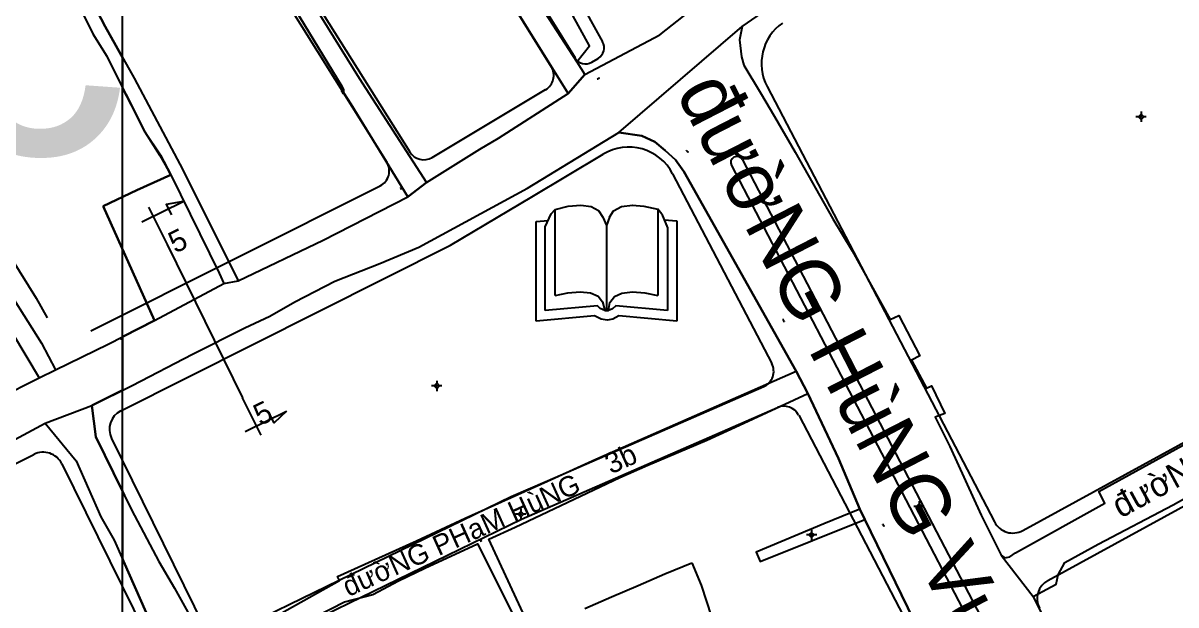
# Model space of a CAD drawing. Extents: x 548357 to 553070, y 1834500 to 1842500.
# Drawn here: x 551476 to 551754.7, y 1839059.6 to 1839200.3 of the extents above; entities that cross this region are included whole.
import ezdxf

# ---------------------------------------------------------------- set-up
doc = ezdxf.new("R2010")
doc.units = 0
for name, color, linetype in [('Level 10', 7, 'Continuous'), ('Level 11', 7, 'Continuous'), ('Level 13', 7, 'Continuous'), ('Level 20', 7, 'Continuous'), ('Level 24', 7, 'Continuous'), ('Level 30', 7, 'Continuous'), ('Level 4', 7, 'Continuous'), ('Level 52', 7, 'Continuous'), ('Level 55', 7, 'Continuous'), ('Level 61', 7, 'Continuous'), ('Level 7', 7, 'Continuous')]:
    doc.layers.add(name, color=color, linetype=linetype)

# ---------------------------------------------------------------- blocks, each defined once
blk = doc.blocks.new('LAIDIE')
at = {"layer": 'Level 24'}
for p, q in [((0, 0), (0.3, 0)), ((0, 0), (0, 0)), ((0.217, 0.029), (0.3, 0)), ((0.217, -0.029), (0.3, 0))]:
    blk.add_line(p, q, dxfattribs=at)
blk.add_circle((0, 0), 0.04, dxfattribs=at)

msp = doc.modelspace()

# ---------------------------------------------------------------- linework, layer by layer
at = {"layer": 'Level 10'}
for p, q in [((551619.98, 1839173.88), (551649.8, 1839199.45)), ((551609.81, 1839190.93), (551611.79, 1839187.85)), ((551607.77, 1839183.28), (551611.79, 1839187.85)), ((551568.97, 1839158.28), (551573.55, 1839161.78)), ((551524.56, 1839137.32), (551527.98, 1839137.95)), ((551479.91, 1839114.49), (551483.86, 1839116.42)), ((551662.89, 1839116.1), (551665.68, 1839110.76)), ((551481.32, 1839103.57), (551492.64, 1839107.86)), ((551678.26, 1839082.81), (551679.45, 1839080.28)), ((551712.41, 1839071.62), (551720.16, 1839061.67))]:
    msp.add_line(p, q, dxfattribs=at)
for points in [[(551609.81, 1839190.93), (551612.87, 1839194.81), (551579.77, 1839255.14), (551559.93, 1839289.66), (551538.87, 1839328.94), (551518.25, 1839366.66), (551514.39, 1839369.68)], [(551514.95, 1839348.63), (551516.43, 1839344.78), (551520.37, 1839335.21), (551526.32, 1839322.2), (551534.7, 1839303.46), (551541.23, 1839290.93), (551547.44, 1839279.47), (551557.1, 1839264.09), (551569.98, 1839244.08), (551576.01, 1839234.97), (551579.25, 1839229.71), (551588.69, 1839214.01), (551607.77, 1839183.28)], [(551520.3, 1839347.03), (551523.82, 1839338.54), (551530.1, 1839322.89), (551536.17, 1839309.76), (551550.25, 1839283.31), (551558.55, 1839270.87), (551561.78, 1839265.11), (551566.15, 1839258.42), (551579.4, 1839237.67), (551583.48, 1839231.72), (551586.56, 1839226.63), (551594.41, 1839214.45), (551598.21, 1839208.91), (551609.81, 1839190.93)], [(551467.49, 1839333.56), (551467.14, 1839332.3), (551467.08, 1839330.87), (551476.15, 1839316.5), (551491.71, 1839290.9), (551507.1, 1839266.28), (551514.12, 1839254.39), (551520.75, 1839244.37), (551523.79, 1839239.69), (551527.31, 1839234.91), (551529.96, 1839230.36), (551543.41, 1839209.37), (551557.24, 1839186.96), (551573.55, 1839161.78)], [(551344.61, 1839305.69), (551347.07, 1839304.57), (551349.72, 1839303.43), (551363.29, 1839295.87), (551370.25, 1839283.09), (551377.49, 1839273.37), (551381.78, 1839267.82), (551386.24, 1839262.18), (551396.27, 1839249.84), (551408.43, 1839233.16), (551417.73, 1839220.11), (551426.05, 1839206.76), (551429.8, 1839201.1), (551440.36, 1839185.46), (551451.36, 1839169.37), (551454.71, 1839164.2), (551464.05, 1839148.66), (551469.49, 1839140.18), (551480.42, 1839122.9), (551483.86, 1839116.42)], [(551482.45, 1839298.41), (551464.08, 1839289.14), (551461.99, 1839288.05), (551453.15, 1839282.69), (551444.13, 1839277.09), (551447.85, 1839271.54), (551452.05, 1839265.69), (551455.03, 1839261.72), (551459.11, 1839256.03), (551462.47, 1839251.25), (551466.14, 1839246.23), (551469.64, 1839241.23), (551483.85, 1839219.5), (551487.72, 1839215.07), (551489.34, 1839212.06), (551495.82, 1839199.44), (551502.85, 1839186.94), (551514.61, 1839164.79), (551527.98, 1839137.95)], [(551649.8, 1839199.45), (551672.62, 1839215.25), (551681.53, 1839221.49), (551681.61, 1839221.25), (551696.1, 1839230.12), (551700.57, 1839232.44), (551699.51, 1839234.23), (551703.8, 1839236.99), (551703.58, 1839237.35), (551714.13, 1839244.86), (551718.94, 1839248.34), (551743.81, 1839266.81), (551765.44, 1839288.06), (551767.6, 1839289.16), (551769.73, 1839289.58)], [(551475.11, 1839227.18), (551479.49, 1839220.49), (551482.81, 1839215.46), (551485.67, 1839210.82), (551485.77, 1839210.66), (551487.78, 1839207.19), (551487.84, 1839207.09), (551490.4, 1839202.65), (551492.89, 1839197.7), (551496.22, 1839192.3), (551499.36, 1839185.93), (551502.18, 1839180.41), (551505.4, 1839173.99), (551509.04, 1839168.28), (551511.72, 1839163.57), (551523.39, 1839139.85), (551524.56, 1839137.32)], [(551611.79, 1839187.85), (551629.93, 1839197.47), (551642.87, 1839207.8), (551660.38, 1839220.23)], [(551536.14, 1839212.95), (551553.01, 1839185.05), (551553.44, 1839184.26), (551553.47, 1839183.5), (551555.21, 1839180.77), (551568.97, 1839158.28)], [(551649.8, 1839199.45), (551649.19, 1839196.26), (551649.61, 1839192.17), (551650.22, 1839190.16), (551654.27, 1839183.44), (551657.65, 1839177.71), (551662.61, 1839169.11), (551671.72, 1839152.97), (551676.37, 1839145.2), (551685.62, 1839128.61), (551687.68, 1839129.59), (551692.79, 1839119.88), (551690.75, 1839118.82), (551694.33, 1839112), (551695.59, 1839112.6), (551698.77, 1839105.93), (551696.45, 1839105.01), (551699.99, 1839097.89), (551707.62, 1839081.33), (551712.41, 1839071.62)], [(551435.93, 1839184.74), (551440.51, 1839178.18), (551450.5, 1839163.28), (551457.84, 1839151.21), (551467.52, 1839135.01), (551470.15, 1839130.73), (551479.91, 1839114.49)], [(551573.55, 1839161.78), (551586.39, 1839169.79), (551590.95, 1839172.47), (551607.77, 1839183.28)], [(551492.64, 1839107.86), (551502.4, 1839112.71), (551516.96, 1839120.26), (551529.59, 1839126.58), (551535.62, 1839129.44), (551541.72, 1839132.94), (551551.37, 1839137.9), (551562.2, 1839142.15), (551571.64, 1839146.11), (551597.94, 1839160.4), (551619.98, 1839173.88)], [(551619.98, 1839173.88), (551625.59, 1839173.01), (551628.69, 1839171.57), (551631.2, 1839169.5), (551633.67, 1839167.2), (551635.73, 1839164.39), (551662.89, 1839116.1)], [(551527.98, 1839137.95), (551548.53, 1839147.85), (551568.97, 1839158.28)], [(551712.41, 1839071.62), (551713.28, 1839071.04), (551714.49, 1839071.25), (551715.92, 1839072.24), (551737.47, 1839084.23), (551736, 1839087.03), (551801.71, 1839123.17), (551831, 1839139.82), (551831.43, 1839139.19), (551839.1, 1839143.27), (551841.87, 1839144.67), (551844.46, 1839146.68), (551845.85, 1839148.14), (551846.24, 1839150.26)], [(551720.16, 1839061.67), (551725.69, 1839064.61), (551726.21, 1839066.86), (551727.83, 1839069.88), (551735.89, 1839074.32), (551753.98, 1839083.84), (551778.38, 1839097.48), (551777.83, 1839098.68), (551792.74, 1839105.13), (551792.2, 1839106.25), (551798.13, 1839108.8), (551798.33, 1839108.33), (551803.36, 1839110.88), (551803, 1839111.7), (551808.21, 1839114.57), (551810.48, 1839111.34), (551830.84, 1839122.84), (551827.88, 1839128.08), (551841.32, 1839136.91), (551844.95, 1839139.1), (551847.47, 1839140.52), (551849.69, 1839140.97), (551851.84, 1839140.36), (551853.45, 1839139.49)], [(551483.86, 1839116.42), (551496.59, 1839122.65), (551507.79, 1839128.39), (551524.56, 1839137.32)], [(551450.93, 1839099.62), (551459.96, 1839104.51), (551479.91, 1839114.49)], [(551520.9, 1839048.97), (551521.29, 1839048.58), (551521.83, 1839048.46), (551523.43, 1839048.91), (551527.19, 1839051.31), (551552.47, 1839065.55), (551551.98, 1839066.47), (551571.07, 1839075.13), (551582.87, 1839080.56), (551602.77, 1839089.53), (551614.47, 1839094.89), (551662.89, 1839116.1)], [(551523.22, 1839043.28), (551523.25, 1839044.21), (551523.73, 1839045.13), (551524.31, 1839045.82), (551546.89, 1839056.92), (551553.7, 1839060.38), (551560.57, 1839062.17), (551566.74, 1839065.43), (551573.09, 1839068.49), (551585.87, 1839074.37), (551597.03, 1839052.09), (551598.87, 1839053.27), (551588.61, 1839075.5), (551594.97, 1839078.42), (551620.26, 1839090.39), (551626.97, 1839093.44), (551641.29, 1839099.49), (551649.14, 1839103.06), (551665.68, 1839110.76)], [(551665.68, 1839110.76), (551673.1, 1839095.03), (551678.26, 1839082.81)], [(551492.64, 1839107.86), (551493.57, 1839100.29), (551502.2, 1839082.64), (551508.83, 1839070.15), (551512.56, 1839063.69), (551517, 1839055.72), (551520.9, 1839048.97)], [(551339.57, 1838991.66), (551341.67, 1838997.91), (551355.45, 1839014.08), (551361, 1839020.21), (551366.88, 1839027.41), (551373.65, 1839034.23), (551380.01, 1839039.79), (551385.93, 1839045.97), (551396.89, 1839051.61), (551395.63, 1839056.17), (551401.69, 1839059.87), (551409.05, 1839063.94), (551415.3, 1839067.1), (551425.98, 1839072.75), (551431.31, 1839075.5), (551437.48, 1839078.94), (551441.06, 1839080.71), (551446.75, 1839083.84), (551452.58, 1839088.15), (551462, 1839092.98), (551467.62, 1839096.22), (551481.32, 1839103.57)], [(551481.32, 1839103.57), (551488.79, 1839094.44), (551494.81, 1839080.89), (551498.04, 1839075.31), (551505.71, 1839057.75), (551508.36, 1839049.74), (551510.64, 1839041.49), (551513.22, 1839042.2), (551516.62, 1839033.13)], [(551678.26, 1839082.81), (551669.54, 1839079.24), (551653.19, 1839072.35), (551654.16, 1839070.15), (551679.45, 1839080.28)], [(551679.45, 1839080.28), (551698.72, 1839040.68), (551718.1, 1839000), (551724.78, 1838985.35), (551726.81, 1838979.54), (551727.13, 1838978.2)], [(551720.16, 1839061.67), (551752.31, 1838996.9), (551757.47, 1838983.15)]]:
    msp.add_lwpolyline(points, dxfattribs=at)
at = {"layer": 'Level 11'}
for p, q in [((551745.62, 1839177.65), (551745, 1839177.65)), ((551746.25, 1839178.27), (551745.62, 1839177.65)), ((551745.62, 1839177.65), (551746.25, 1839177.02)), ((551746.25, 1839178.9), (551746.25, 1839178.27)), ((551746.87, 1839177.65), (551746.25, 1839178.27)), ((551746.25, 1839177.02), (551746.87, 1839177.65)), ((551747.5, 1839177.65), (551746.87, 1839177.65)), ((551746.25, 1839177.02), (551746.25, 1839176.4)), ((551575.97, 1839113.83), (551575.97, 1839113.2)), ((551575.34, 1839112.58), (551574.72, 1839112.58)), ((551575.97, 1839113.2), (551575.34, 1839112.58)), ((551575.34, 1839112.58), (551575.97, 1839111.95)), ((551576.59, 1839112.58), (551575.97, 1839113.2)), ((551575.97, 1839111.95), (551576.59, 1839112.58)), ((551575.97, 1839111.95), (551575.97, 1839111.33)), ((551577.22, 1839112.58), (551576.59, 1839112.58)), ((551596.3, 1839082.82), (551596.3, 1839082.2)), ((551691.95, 1839083.44), (551691.32, 1839083.44)), ((551692.57, 1839084.06), (551691.95, 1839083.44)), ((551691.95, 1839083.44), (551692.57, 1839082.81)), ((551692.57, 1839084.69), (551692.57, 1839084.06)), ((551693.2, 1839083.44), (551692.57, 1839084.06)), ((551692.57, 1839082.81), (551693.2, 1839083.44)), ((551692.57, 1839082.81), (551692.57, 1839082.19)), ((551693.82, 1839083.44), (551693.2, 1839083.44)), ((551595.67, 1839081.57), (551595.05, 1839081.57)), ((551596.3, 1839082.2), (551595.67, 1839081.57)), ((551595.67, 1839081.57), (551596.3, 1839080.95)), ((551596.92, 1839081.57), (551596.3, 1839082.2)), ((551596.3, 1839080.95), (551596.92, 1839081.57)), ((551596.3, 1839080.95), (551596.3, 1839080.32)), ((551597.55, 1839081.57), (551596.92, 1839081.57)), ((551666.58, 1839077.79), (551666.58, 1839077.17)), ((551665.96, 1839076.54), (551665.33, 1839076.54)), ((551666.58, 1839077.17), (551665.96, 1839076.54)), ((551665.96, 1839076.54), (551666.58, 1839075.92)), ((551667.21, 1839076.54), (551666.58, 1839077.17)), ((551666.58, 1839075.92), (551667.21, 1839076.54)), ((551666.58, 1839075.92), (551666.58, 1839075.29)), ((551667.83, 1839076.54), (551667.21, 1839076.54))]:
    msp.add_line(p, q, dxfattribs=at)
for centre in [(551746.25, 1839177.65), (551575.97, 1839112.58), (551692.57, 1839083.44), (551596.3, 1839081.57), (551666.58, 1839076.54)]:
    msp.add_circle(centre, 0.15, dxfattribs=at)
at = {"layer": 'Level 13'}
for points in [[(551504.71, 1839152.21), (551514.7, 1839157.14)], [(551506.31, 1839155.82), (551510.8, 1839146.74)], [(551514.7, 1839157.14), (551510.59, 1839156.46), (551511.85, 1839153.92)], [(551510.8, 1839146.74), (551529.07, 1839109.72)], [(551533.55, 1839100.64), (551529.07, 1839109.72)], [(551529.71, 1839101.56), (551539.7, 1839106.49)], [(551539.7, 1839106.49), (551536.67, 1839103.64), (551535.41, 1839106.18)]]:
    msp.add_lwpolyline(points, dxfattribs=at)
at = {"layer": 'Level 20'}
for points in [[(551598.21, 1839208.91), (551609.81, 1839190.93), (551611.79, 1839187.85), (551607.77, 1839183.28), (551588.69, 1839214.01)], [(551543.41, 1839209.37), (551557.24, 1839186.96), (551573.55, 1839161.78), (551568.97, 1839158.28), (551555.21, 1839180.77), (551553.47, 1839183.5), (551553.44, 1839184.26), (551553.01, 1839185.05), (551536.14, 1839212.95)], [(551698.72, 1839040.68), (551679.45, 1839080.28), (551678.26, 1839082.81), (551673.1, 1839095.03), (551665.68, 1839110.76), (551662.89, 1839116.1), (551635.73, 1839164.39), (551633.67, 1839167.2), (551631.2, 1839169.5), (551628.69, 1839171.57), (551625.59, 1839173.01), (551619.98, 1839173.88), (551649.8, 1839199.45), (551649.19, 1839196.26), (551649.61, 1839192.17), (551650.22, 1839190.16), (551654.27, 1839183.44), (551657.65, 1839177.71), (551662.61, 1839169.11), (551671.72, 1839152.97), (551676.37, 1839145.2), (551685.62, 1839128.61), (551687.68, 1839129.59), (551692.79, 1839119.88), (551690.75, 1839118.82), (551694.33, 1839112), (551695.59, 1839112.6), (551698.77, 1839105.93), (551696.45, 1839105.01), (551699.99, 1839097.89), (551707.62, 1839081.33), (551712.41, 1839071.62), (551720.16, 1839061.67), (551752.31, 1838996.9)]]:
    msp.add_lwpolyline(points, dxfattribs=at)
at = {"layer": 'Level 30'}
for p, q in [((551524.94, 1839359.71), (551616.06, 1839195.79)), ((551462.8, 1839328.05), (551563.91, 1839166.68)), ((551469.52, 1839328.63), (551569.45, 1839169.13)), ((551613.49, 1839190.87), (551614.97, 1839191.76)), ((551574.9, 1839167.82), (551602.31, 1839184.2)), ((551655.84, 1839184.95), (551710.81, 1839079.68)), ((551649.86, 1839167.24), (551739.66, 1838995.25)), ((551633, 1839163.87), (551656.97, 1839117.96)), ((551647.2, 1839165.85), (551737, 1838993.87)), ((551492.38, 1839125.86), (551562.31, 1839160.98)), ((551663.47, 1839105.52), (551724.09, 1838989.42)), ((551497.36, 1839099.87), (551519.88, 1839054.2))]:
    msp.add_line(p, q, dxfattribs=at)
for points in [[(551517.15, 1839355.78), (551535.65, 1839312.52), (551545.02, 1839295.44), (551609.41, 1839191.86)], [(551512.47, 1839351.47), (551530.25, 1839309.9), (551539.84, 1839292.41), (551603.66, 1839189.74)], [(551380.23, 1839277.56), (551421.56, 1839222.2), (551455.27, 1839172.17), (551479.17, 1839133.76), (551481.83, 1839129.06)], [(551499.6, 1839106.55), (551579.34, 1839146.59), (551598.96, 1839158.31), (551616.21, 1839168.62)], [(551717.64, 1839077.6), (551792.78, 1839118.73), (551835.14, 1839144.35)], [(551723.72, 1839065.54), (551799.52, 1839107.03), (551842.93, 1839133.29)], [(551525.21, 1839052.37), (551552.44, 1839065.61), (551593.94, 1839085.8), (551602.72, 1839089.63), (551655.03, 1839112.44)], [(551527.9, 1839047.01), (551596.45, 1839080.35), (551658.33, 1839107.34)], [(551405.54, 1839055.09), (551455.22, 1839084.3), (551478.6, 1839096.02)], [(551485.33, 1839093.76), (551517.16, 1839029.17), (551525.59, 1839012.07), (551530.29, 1838998.17), (551546.99, 1838924.66)]]:
    msp.add_lwpolyline(points, dxfattribs=at)
for centre, radius, start, end in [((551666.48, 1839190.51), 12, 125.2623, 207.5715), ((551613.44, 1839194.33), 3, 300.8509, 29.0676), ((551611.95, 1839193.45), 3, 211.8676, 300.8509), ((551600.26, 1839187.63), 4, 300.8509, 31.8676), ((551622.37, 1839158.32), 12, 27.5715, 120.8509), ((551560.52, 1839164.56), 4, 296.6668, 32.0698), ((551572.84, 1839171.25), 4, 212.0698, 300.8509), ((551648.53, 1839166.55), 1.5, 27.5715, 207.5715), ((551653.43, 1839116.11), 4, 293.5661, 27.5715), ((551501.85, 1839102.08), 5, 116.6668, 206.2403), ((551659.92, 1839103.67), 4, 27.5715, 113.5661), ((551480.84, 1839091.55), 5, 26.2403, 116.6067), ((551715.24, 1839081.99), 5, 207.5715, 298.6948), ((551726.12, 1839061.16), 5, 118.6948, 207.5715)]:
    msp.add_arc(centre, radius, start, end, dxfattribs=at)
at = {"layer": 'Level 52'}
for p, q in [((551495.82, 1839199.44), (551499.42, 1839193.04)), ((551499.42, 1839193.04), (551500, 1839192.01)), ((551500, 1839192.01), (551500, 1839184.68)), ((551500, 1839184.68), (551500, 1839192.01)), ((551500, 1839184.68), (551502.18, 1839180.41)), ((551502.18, 1839180.41), (551500, 1839184.68)), ((551502.18, 1839180.41), (551505.4, 1839173.99)), ((551505.4, 1839173.99), (551502.18, 1839180.41)), ((551505.4, 1839173.99), (551509.18, 1839168.35)), ((551509.18, 1839168.35), (551505.4, 1839173.99)), ((551509.18, 1839168.35), (551511.72, 1839163.57)), ((551511.72, 1839163.57), (551509.18, 1839168.35)), ((551511.72, 1839163.57), (551503.48, 1839159.87)), ((551503.48, 1839159.87), (551495.38, 1839156.01)), ((551495.38, 1839156.01), (551507.79, 1839128.39)), ((551507.79, 1839128.39), (551495.38, 1839156.01)), ((551603.62, 1839154.21), (551604.58, 1839155.26)), ((551630.37, 1839154.12), (551629.42, 1839155.3)), ((551599.98, 1839152.36), (551602.88, 1839152.55)), ((551616.16, 1839153.39), (551617.05, 1839151.36)), ((551617.78, 1839153.37), (551617.05, 1839151.36)), ((551630.98, 1839152.72), (551634.01, 1839152.52)), ((551634.01, 1839152.52), (551634.01, 1839128.25)), ((551599.98, 1839128.25), (551599.98, 1839152.36)), ((551617.05, 1839151.36), (551617.05, 1839130.82)), ((551616.59, 1839130.82), (551617.47, 1839130.82)), ((551507.79, 1839128.39), (551500, 1839124.4)), ((551500, 1839124.4), (551507.79, 1839128.39)), ((551614.13, 1839129.5), (551599.98, 1839128.25)), ((551615.71, 1839128.73), (551614.13, 1839129.5)), ((551617.18, 1839128.47), (551615.71, 1839128.73)), ((551618.54, 1839128.73), (551617.18, 1839128.47)), ((551619.97, 1839129.5), (551618.54, 1839128.73)), ((551634.01, 1839128.25), (551619.97, 1839129.5)), ((551500, 1839124.4), (551500, 1839111.52)), ((551500, 1839111.52), (551500, 1839124.4)), ((551500, 1839111.52), (551492.64, 1839107.86)), ((551492.64, 1839107.86), (551493.57, 1839100.29)), ((551493.57, 1839100.29), (551500, 1839087.14)), ((551500, 1839087.14), (551500, 1839070.85)), ((551500, 1839070.85), (551500, 1839087.14)), ((551500, 1839070.85), (551500.3, 1839070.17)), ((551500.3, 1839070.17), (551500, 1839070.85)), ((551500.3, 1839070.17), (551505.71, 1839057.75)), ((551505.71, 1839057.75), (551500.3, 1839070.17)), ((551631.08, 1839067.11), (551637.66, 1839069.83)), ((551637.66, 1839069.83), (551639.88, 1839064.43)), ((551624.66, 1839064.33), (551631.08, 1839067.11)), ((551618.24, 1839061.54), (551624.66, 1839064.33)), ((551639.88, 1839064.43), (551653.75, 1839022.39)), ((551611.82, 1839058.76), (551618.24, 1839061.54))]:
    msp.add_line(p, q, dxfattribs=at)
for points in [[(551487.72, 1839215.07), (551489.34, 1839212.06), (551495.82, 1839199.44)], [(551500, 1839192.01), (551495.82, 1839199.44), (551489.34, 1839212.06), (551487.72, 1839215.07)], [(551495.38, 1839156.01), (551503.48, 1839159.87), (551511.72, 1839163.57)], [(551604.58, 1839134.47), (551604.58, 1839155.26), (551607.76, 1839156.04), (551610.79, 1839156.29), (551613.3, 1839155.96), (551615.09, 1839155), (551616.16, 1839153.39)], [(551617.78, 1839153.37), (551618.72, 1839154.88), (551620.64, 1839155.94), (551623.31, 1839156.29), (551626.08, 1839156.04), (551629.42, 1839155.3), (551629.42, 1839134.45)], [(551602.19, 1839130.77), (551602.19, 1839151.01), (551603.62, 1839154.21)], [(551630.37, 1839154.12), (551631.8, 1839150.8), (551631.8, 1839130.78)], [(551604.58, 1839134.47), (551607.67, 1839135.08), (551610.63, 1839135.3), (551613.19, 1839135.04), (551614.97, 1839134.26), (551616.07, 1839132.88), (551616.59, 1839130.82)], [(551617.47, 1839130.82), (551617.83, 1839132.77), (551618.93, 1839134.17), (551620.74, 1839135.01), (551623.3, 1839135.3), (551626.29, 1839135.07), (551629.42, 1839134.45)], [(551616.59, 1839130.82), (551615.52, 1839131.26), (551614.82, 1839131.93), (551602.19, 1839130.77)], [(551631.8, 1839130.78), (551619.27, 1839131.95), (551618.5, 1839131.22), (551617.47, 1839130.82)], [(551500, 1839087.14), (551493.57, 1839100.29), (551492.64, 1839107.86), (551500, 1839111.52)]]:
    msp.add_lwpolyline(points, dxfattribs=at)
at = {"layer": 'Level 61'}
msp.add_line((551500, 1835000), (551500, 1841000), dxfattribs=at)

# ---------------------------------------------------------------- block references
at = {"layer": 'Level 55'}
for p, rotation in [((551615.03, 1839186.89), -150.74064312893208), ((551615.03, 1839186.89), 30.142094421573546), ((551553.21, 1839183.53), 122.426861212407), ((551553.21, 1839183.53), -58.504690036817195), ((551636.56, 1839169.24), 132.08268663609542), ((551636.56, 1839169.24), -60.34023804907031), ((551567.48, 1839160.25), -151.8293602006432), ((551567.48, 1839160.25), 121.49530996318279), ((551567.48, 1839160.25), 29.25935687106793), ((551659.82, 1839128.39), 119.6597619509297), ((551659.82, 1839128.39), -64.03210715125131), ((551499.82, 1839124.02), -153.47593798850895), ((551499.82, 1839124.02), 28.170639799356827), ((551683.96, 1839078.83), 115.96789284874859), ((551683.96, 1839078.83), -63.78464479820636)]:
    msp.add_blockref('LAIDIE', p, dxfattribs=dict(at, rotation=rotation))

# ---------------------------------------------------------------- texts
at = {"layer": 'Level 13'}
for p in [(551512.78, 1839144.52), (551533.34, 1839102.85)]:
    msp.add_text('5', height=5.21, rotation=26.2723, dxfattribs=at).set_placement(p)
at = {"layer": 'Level 4'}
for s, height, rotation, p in [('đườNG HùNG VươNG', 14.2716, 297.2323, (551633.68, 1839183.59)), ('đườNG 9 THáNG 7', 5.9271, 28.5772, (551741.29, 1839080.46)), ('đườNG PHạM HùNG', 4.8914, 24.3763, (551554.63, 1839061.5))]:
    msp.add_text(s, height=height, rotation=rotation, dxfattribs=at).set_placement(p)
at = {"layer": 'Level 55'}
msp.add_text('842551-7-c', height=70, dxfattribs=at).set_placement((551028.34, 1839168.67))
at = {"layer": 'Level 7'}
msp.add_text('3b', height=5.031, rotation=24.4018, dxfattribs=at).set_placement((551618.1, 1839091.14))

doc.saveas('drawing.dxf')
